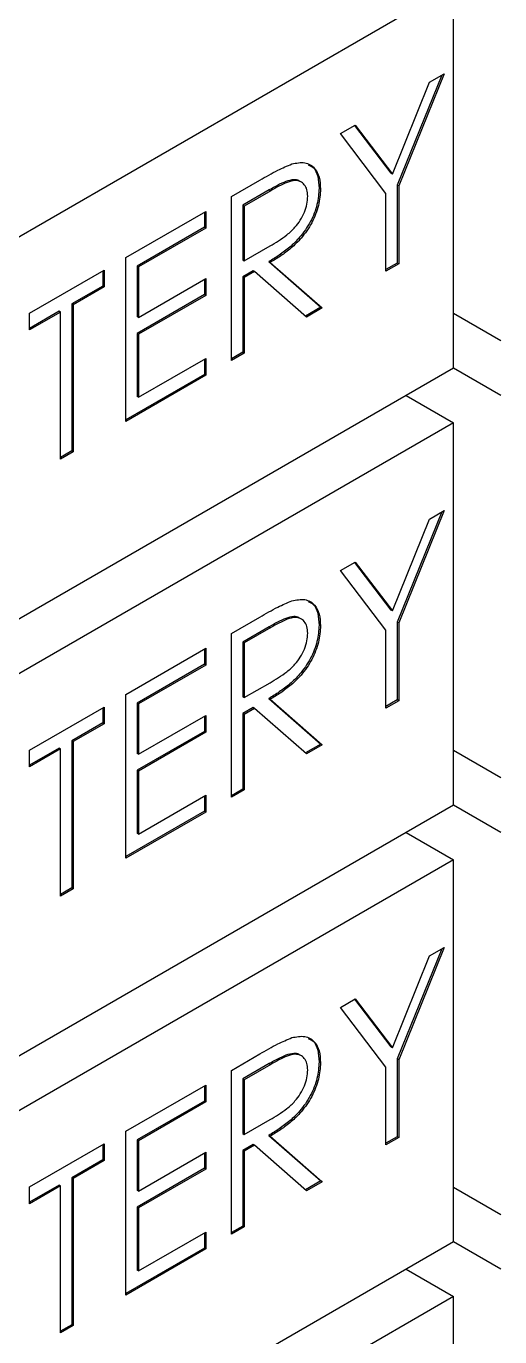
# Model space of a CAD drawing. Header units: millimetres. Extents: x 0 to 17520, y 0 to 12300.
# Drawn here: x 14818.4 to 14889.3, y 10139.5 to 10335.5 of the extents above; entities that cross this region are included whole.
import ezdxf

# ---------------------------------------------------------------- set-up
doc = ezdxf.new("R2010")
doc.units = ezdxf.units.MM
doc.header["$LTSCALE"] = 30

msp = doc.modelspace()

# ---------------------------------------------------------------- linework, layer by layer
for p, q in [((14882.349, 10341.53), (14755.07, 10268.054)), ((14882.349, 10284.372), (14882.349, 10341.53)), ((14880.611, 10328.207), (14873.941, 10311.749)), ((14880.952, 10328.404), (14874.153, 10311.627)), ((14878.773, 10327.145), (14880.952, 10328.404)), ((14873.206, 10313.406), (14878.773, 10327.145)), ((14865.451, 10319.455), (14867.631, 10320.713)), ((14867.548, 10320.666), (14872.994, 10313.529)), ((14867.631, 10320.713), (14873.206, 10313.406)), ((14872.25, 10310.528), (14865.451, 10319.455)), ((14849.133, 10310.035), (14853.378, 10312.485)), ((14859.596, 10312.198), (14859.331, 10312.351)), ((14873.206, 10313.406), (14872.994, 10313.529)), ((14849.133, 10285.538), (14849.133, 10310.035)), ((14854.802, 10311.04), (14850.824, 10308.744)), ((14855.014, 10310.917), (14851.036, 10308.621)), ((14854.802, 10311.04), (14855.014, 10310.917)), ((14862.459, 10311.177), (14862.247, 10311.299)), ((14872.25, 10298.884), (14872.25, 10310.528)), ((14873.941, 10311.749), (14873.941, 10300.105)), ((14874.153, 10311.627), (14873.941, 10311.749)), ((14874.153, 10311.627), (14874.153, 10299.983)), ((14850.824, 10308.744), (14850.824, 10300.578)), ((14850.824, 10308.744), (14851.036, 10308.621)), ((14851.036, 10308.621), (14851.036, 10300.456)), ((14833.359, 10300.929), (14845.325, 10307.837)), ((14845.113, 10307.714), (14845.113, 10305.447)), ((14845.325, 10307.837), (14845.325, 10305.324)), ((14845.113, 10305.447), (14835.05, 10299.638)), ((14845.325, 10305.324), (14835.262, 10299.515)), ((14845.325, 10305.324), (14845.113, 10305.447)), ((14851.036, 10300.456), (14854.92, 10302.664)), ((14833.359, 10276.432), (14833.359, 10300.929)), ((14850.824, 10300.578), (14851.036, 10300.456)), ((14854.725, 10300.318), (14862.519, 10293.511)), ((14854.937, 10300.195), (14854.725, 10300.318)), ((14854.937, 10300.195), (14862.731, 10293.388)), ((14818.945, 10292.607), (14830.095, 10299.045)), ((14829.883, 10298.922), (14829.883, 10296.655)), ((14830.095, 10299.045), (14830.095, 10296.532)), ((14835.05, 10299.638), (14835.05, 10292.1)), ((14835.262, 10299.515), (14835.05, 10299.638)), ((14835.262, 10299.515), (14835.262, 10291.978)), ((14852.371, 10298.959), (14850.824, 10298.066)), ((14852.583, 10298.836), (14851.036, 10297.943)), ((14852.583, 10298.836), (14852.371, 10298.959)), ((14860.377, 10292.029), (14852.583, 10298.836)), ((14873.941, 10300.105), (14872.25, 10299.128)), ((14874.153, 10299.983), (14872.25, 10298.884)), ((14874.153, 10299.983), (14873.941, 10300.105)), ((14829.883, 10296.655), (14825.26, 10293.986)), ((14830.095, 10296.532), (14825.472, 10293.863)), ((14830.095, 10296.532), (14829.883, 10296.655)), ((14835.262, 10291.978), (14845.325, 10297.787)), ((14845.113, 10297.664), (14845.113, 10295.397)), ((14845.325, 10297.787), (14845.325, 10295.274)), ((14850.824, 10298.066), (14850.824, 10286.76)), ((14851.036, 10297.943), (14850.824, 10298.066)), ((14851.036, 10297.943), (14851.036, 10286.637)), ((14845.113, 10295.397), (14835.05, 10289.588)), ((14845.325, 10295.274), (14835.262, 10289.465)), ((14845.325, 10295.274), (14845.113, 10295.397)), ((14823.356, 10292.886), (14818.945, 10290.34)), ((14823.568, 10292.764), (14818.945, 10290.095)), ((14818.945, 10290.095), (14818.945, 10292.607)), ((14823.568, 10292.764), (14823.356, 10292.886)), ((14823.568, 10270.78), (14823.568, 10292.764)), ((14825.26, 10293.986), (14825.26, 10272.002)), ((14825.472, 10293.863), (14825.26, 10293.986)), ((14825.472, 10293.863), (14825.472, 10271.879)), ((14862.519, 10293.511), (14860.208, 10292.177)), ((14862.731, 10293.388), (14860.377, 10292.029)), ((14862.731, 10293.388), (14862.519, 10293.511)), ((14889.42, 10288.455), (14882.349, 10292.537)), ((14835.262, 10291.978), (14835.05, 10292.1)), ((14835.05, 10289.588), (14835.05, 10280.166)), ((14835.262, 10289.465), (14835.05, 10289.588)), ((14835.262, 10289.465), (14835.262, 10280.044)), ((14850.824, 10286.76), (14849.133, 10285.783)), ((14851.036, 10286.637), (14849.133, 10285.538)), ((14851.036, 10286.637), (14850.824, 10286.76)), ((14835.262, 10280.044), (14845.325, 10285.853)), ((14845.113, 10285.73), (14845.113, 10283.463)), ((14845.325, 10285.853), (14845.325, 10283.34)), ((14882.349, 10284.372), (14755.07, 10210.896)), ((14845.113, 10283.463), (14833.359, 10276.677)), ((14845.325, 10283.34), (14833.359, 10276.432)), ((14845.325, 10283.34), (14845.113, 10283.463)), ((14889.42, 10280.289), (14882.348, 10284.372)), ((14835.262, 10280.044), (14835.05, 10280.166)), ((14875.277, 10280.29), (14882.349, 10276.207)), ((14882.349, 10276.207), (14755.07, 10202.73)), ((14882.349, 10219.049), (14882.349, 10276.207)), ((14825.26, 10272.002), (14823.568, 10271.025)), ((14825.472, 10271.879), (14823.568, 10270.78)), ((14825.472, 10271.879), (14825.26, 10272.002)), ((14880.952, 10263.08), (14874.153, 10246.304)), ((14878.773, 10261.822), (14880.952, 10263.08)), ((14873.206, 10248.083), (14878.773, 10261.822)), ((14880.611, 10262.883), (14873.941, 10246.426)), ((14865.451, 10254.131), (14867.631, 10255.39)), ((14867.548, 10255.342), (14872.994, 10248.205)), ((14867.631, 10255.39), (14873.206, 10248.083)), ((14872.25, 10245.205), (14865.451, 10254.131)), ((14873.206, 10248.083), (14872.994, 10248.205)), ((14849.133, 10244.711), (14853.378, 10247.162)), ((14854.802, 10245.716), (14850.824, 10243.42)), ((14855.014, 10245.594), (14851.036, 10243.298)), ((14854.802, 10245.716), (14855.014, 10245.594)), ((14859.596, 10246.875), (14859.331, 10247.028)), ((14862.459, 10245.853), (14862.247, 10245.976)), ((14873.941, 10246.426), (14873.941, 10234.782)), ((14874.153, 10246.304), (14873.941, 10246.426)), ((14874.153, 10246.304), (14874.153, 10234.659)), ((14849.133, 10220.215), (14849.133, 10244.711)), ((14850.824, 10243.42), (14850.824, 10235.255)), ((14850.824, 10243.42), (14851.036, 10243.298)), ((14872.25, 10233.56), (14872.25, 10245.205)), ((14833.359, 10235.605), (14845.325, 10242.513)), ((14845.113, 10242.391), (14845.113, 10240.123)), ((14845.325, 10242.513), (14845.325, 10240.001)), ((14851.036, 10243.298), (14851.036, 10235.132)), ((14845.113, 10240.123), (14835.05, 10234.314)), ((14845.325, 10240.001), (14835.262, 10234.192)), ((14845.325, 10240.001), (14845.113, 10240.123)), ((14833.359, 10211.109), (14833.359, 10235.605)), ((14851.036, 10235.132), (14854.92, 10237.34)), ((14818.945, 10227.284), (14830.095, 10233.721)), ((14829.883, 10233.599), (14829.883, 10231.331)), ((14830.095, 10233.721), (14830.095, 10231.209)), ((14835.05, 10234.314), (14835.05, 10226.777)), ((14835.262, 10234.192), (14835.05, 10234.314)), ((14835.262, 10234.192), (14835.262, 10226.655)), ((14850.824, 10235.255), (14851.036, 10235.132)), ((14852.371, 10233.635), (14850.824, 10232.743)), ((14852.583, 10233.513), (14852.371, 10233.635)), ((14854.725, 10234.995), (14862.519, 10228.188)), ((14854.937, 10234.872), (14854.725, 10234.995)), ((14854.937, 10234.872), (14862.731, 10228.065)), ((14873.941, 10234.782), (14872.25, 10233.805)), ((14874.153, 10234.659), (14872.25, 10233.56)), ((14874.153, 10234.659), (14873.941, 10234.782)), ((14835.262, 10226.655), (14845.325, 10232.464)), ((14845.113, 10232.341), (14845.113, 10230.074)), ((14845.325, 10232.464), (14845.325, 10229.951)), ((14850.824, 10232.743), (14850.824, 10221.437)), ((14851.036, 10232.62), (14850.824, 10232.743)), ((14852.583, 10233.513), (14851.036, 10232.62)), ((14851.036, 10232.62), (14851.036, 10221.314)), ((14860.377, 10226.706), (14852.583, 10233.513)), ((14829.883, 10231.331), (14825.26, 10228.662)), ((14830.095, 10231.209), (14825.472, 10228.54)), ((14830.095, 10231.209), (14829.883, 10231.331)), ((14845.113, 10230.074), (14835.05, 10224.265)), ((14845.325, 10229.951), (14835.262, 10224.142)), ((14845.325, 10229.951), (14845.113, 10230.074)), ((14825.26, 10228.662), (14825.26, 10206.678)), ((14825.472, 10228.54), (14825.26, 10228.662)), ((14825.472, 10228.54), (14825.472, 10206.556)), ((14862.519, 10228.188), (14860.208, 10226.854)), ((14862.731, 10228.065), (14860.377, 10226.706)), ((14862.731, 10228.065), (14862.519, 10228.188)), ((14823.356, 10227.563), (14818.945, 10225.017)), ((14823.568, 10227.441), (14818.945, 10224.772)), ((14818.945, 10224.772), (14818.945, 10227.284)), ((14823.568, 10227.441), (14823.356, 10227.563)), ((14823.568, 10205.457), (14823.568, 10227.441)), ((14835.262, 10226.655), (14835.05, 10226.777)), ((14889.42, 10223.131), (14882.349, 10227.213)), ((14835.05, 10224.265), (14835.05, 10214.843)), ((14835.262, 10224.142), (14835.05, 10224.265)), ((14835.262, 10224.142), (14835.262, 10214.72)), ((14835.262, 10214.72), (14845.325, 10220.529)), ((14845.113, 10220.407), (14845.113, 10218.14)), ((14845.325, 10220.529), (14845.325, 10218.017)), ((14850.824, 10221.437), (14849.133, 10220.46)), ((14851.036, 10221.314), (14849.133, 10220.215)), ((14851.036, 10221.314), (14850.824, 10221.437)), ((14882.349, 10219.049), (14755.07, 10145.572)), ((14845.113, 10218.14), (14833.359, 10211.354)), ((14845.325, 10218.017), (14833.359, 10211.109)), ((14845.325, 10218.017), (14845.113, 10218.14)), ((14889.42, 10214.966), (14882.348, 10219.049)), ((14835.262, 10214.72), (14835.05, 10214.843)), ((14875.277, 10214.967), (14882.349, 10210.884)), ((14882.349, 10210.884), (14755.07, 10137.407)), ((14882.349, 10153.726), (14882.349, 10210.884)), ((14825.26, 10206.678), (14823.568, 10205.702)), ((14825.472, 10206.556), (14823.568, 10205.457)), ((14825.472, 10206.556), (14825.26, 10206.678)), ((14873.206, 10182.759), (14878.773, 10196.499)), ((14880.611, 10197.56), (14873.941, 10181.103)), ((14880.952, 10197.757), (14874.153, 10180.981)), ((14878.773, 10196.499), (14880.952, 10197.757)), ((14865.451, 10188.808), (14867.631, 10190.067)), ((14872.25, 10179.882), (14865.451, 10188.808)), ((14867.548, 10190.019), (14872.994, 10182.882)), ((14867.631, 10190.067), (14873.206, 10182.759)), ((14873.206, 10182.759), (14872.994, 10182.882)), ((14849.133, 10179.388), (14853.378, 10181.839)), ((14859.596, 10181.551), (14859.331, 10181.704)), ((14862.459, 10180.53), (14862.247, 10180.653)), ((14873.941, 10181.103), (14873.941, 10169.458)), ((14874.153, 10180.981), (14873.941, 10181.103)), ((14874.153, 10180.981), (14874.153, 10169.336)), ((14849.133, 10154.892), (14849.133, 10179.388)), ((14854.802, 10180.393), (14850.824, 10178.097)), ((14855.014, 10180.271), (14851.036, 10177.975)), ((14854.802, 10180.393), (14855.014, 10180.271)), ((14872.25, 10168.237), (14872.25, 10179.882)), ((14833.359, 10170.282), (14845.325, 10177.19)), ((14845.113, 10177.068), (14845.113, 10174.8)), ((14845.325, 10177.19), (14845.325, 10174.678)), ((14850.824, 10178.097), (14850.824, 10169.932)), ((14850.824, 10178.097), (14851.036, 10177.975)), ((14851.036, 10177.975), (14851.036, 10169.809)), ((14845.113, 10174.8), (14835.05, 10168.991)), ((14845.325, 10174.678), (14845.113, 10174.8)), ((14845.325, 10174.678), (14835.262, 10168.869)), ((14851.036, 10169.809), (14854.92, 10172.017)), ((14833.359, 10145.786), (14833.359, 10170.282)), ((14835.05, 10168.991), (14835.05, 10161.454)), ((14835.262, 10168.869), (14835.05, 10168.991)), ((14850.824, 10169.932), (14851.036, 10169.809)), ((14854.725, 10169.671), (14862.519, 10162.864)), ((14854.937, 10169.549), (14854.725, 10169.671)), ((14854.937, 10169.549), (14862.731, 10162.742)), ((14873.941, 10169.458), (14872.25, 10168.482)), ((14874.153, 10169.336), (14872.25, 10168.237)), ((14874.153, 10169.336), (14873.941, 10169.458)), ((14818.945, 10161.961), (14830.095, 10168.398)), ((14829.883, 10168.276), (14829.883, 10166.008)), ((14830.095, 10168.398), (14830.095, 10165.886)), ((14835.262, 10168.869), (14835.262, 10161.331)), ((14835.262, 10161.331), (14845.325, 10167.14)), ((14845.113, 10167.018), (14845.113, 10164.75)), ((14845.325, 10167.14), (14845.325, 10164.628)), ((14852.371, 10168.312), (14850.824, 10167.419)), ((14850.824, 10167.419), (14850.824, 10156.113)), ((14851.036, 10167.297), (14850.824, 10167.419)), ((14852.583, 10168.19), (14851.036, 10167.297)), ((14851.036, 10167.297), (14851.036, 10155.991)), ((14852.583, 10168.19), (14852.371, 10168.312)), ((14860.377, 10161.383), (14852.583, 10168.19)), ((14829.883, 10166.008), (14825.26, 10163.339)), ((14830.095, 10165.886), (14825.472, 10163.216)), ((14830.095, 10165.886), (14829.883, 10166.008)), ((14825.26, 10163.339), (14825.26, 10141.355)), ((14825.472, 10163.216), (14825.26, 10163.339)), ((14825.472, 10163.216), (14825.472, 10141.233)), ((14845.113, 10164.75), (14835.05, 10158.941)), ((14845.325, 10164.628), (14835.262, 10158.819)), ((14845.325, 10164.628), (14845.113, 10164.75)), ((14823.356, 10162.24), (14818.945, 10159.693)), ((14823.568, 10162.117), (14818.945, 10159.448)), ((14818.945, 10159.448), (14818.945, 10161.961)), ((14823.568, 10162.117), (14823.356, 10162.24)), ((14823.568, 10140.134), (14823.568, 10162.117)), ((14835.262, 10161.331), (14835.05, 10161.454)), ((14862.519, 10162.864), (14860.208, 10161.53)), ((14862.731, 10162.742), (14860.377, 10161.383)), ((14862.731, 10162.742), (14862.519, 10162.864)), ((14889.42, 10157.808), (14882.349, 10161.89)), ((14835.05, 10158.941), (14835.05, 10149.52)), ((14835.262, 10158.819), (14835.05, 10158.941)), ((14835.262, 10158.819), (14835.262, 10149.397)), ((14835.262, 10149.397), (14845.325, 10155.206)), ((14845.325, 10155.206), (14845.325, 10152.694)), ((14850.824, 10156.113), (14849.133, 10155.137)), ((14851.036, 10155.991), (14849.133, 10154.892)), ((14851.036, 10155.991), (14850.824, 10156.113)), ((14882.349, 10153.726), (14755.07, 10080.249)), ((14845.113, 10155.084), (14845.113, 10152.816)), ((14889.42, 10149.643), (14882.348, 10153.725)), ((14845.113, 10152.816), (14833.359, 10146.031)), ((14845.325, 10152.694), (14833.359, 10145.786)), ((14845.325, 10152.694), (14845.113, 10152.816)), ((14835.262, 10149.397), (14835.05, 10149.52)), ((14875.277, 10149.643), (14882.349, 10145.561)), ((14882.349, 10145.561), (14755.07, 10072.084)), ((14882.349, 10088.403), (14882.349, 10145.561)), ((14825.26, 10141.355), (14823.568, 10140.379)), ((14825.472, 10141.233), (14823.568, 10140.134)), ((14825.472, 10141.233), (14825.26, 10141.355))]:
    msp.add_line(p, q)
for points, knots in [([(14853.378, 10312.485), (14854.279, 10313.009), (14855.888, 10313.944), (14857.483, 10314.626), (14858.184, 10314.926)], [0, 0, 0, 0, 0.56023, 1, 1, 1, 1]), ([(14858.184, 10314.926), (14858.849, 10315.055), (14860.18, 10315.314), (14861.581, 10314.472), (14862.354, 10313.017), (14862.424, 10311.79), (14862.459, 10311.177)], [0, 0, 0, 0, 0.27979776, 0.55950801, 0.77963243, 1, 1, 1, 1]), ([(14860.636, 10314.795), (14860.894, 10314.682), (14861.564, 10314.388), (14862.129, 10313.115), (14862.207, 10311.905), (14862.247, 10311.299)], [0, 0, 0, 0, 0.2382262, 0.6189028, 1, 1, 1, 1]), ([(14859.342, 10312.312), (14859.303, 10312.344), (14859.069, 10312.541), (14858.373, 10312.614), (14857.277, 10312.328), (14856.04, 10311.738), (14855.214, 10311.273), (14854.802, 10311.04)], [0, 0, 0, 0, 0.0379703, 0.2302228, 0.4863343, 0.7431391, 1, 1, 1, 1]), ([(14860.555, 10310.083), (14860.532, 10310.428), (14860.486, 10311.119), (14860.065, 10311.855), (14859.466, 10312.336), (14858.599, 10312.513), (14857.485, 10312.199), (14856.253, 10311.617), (14855.427, 10311.151), (14855.014, 10310.917)], [0, 0, 0, 0, 0.1249169, 0.2498491, 0.374793, 0.4997347, 0.6661773, 0.8330704, 1, 1, 1, 1]), ([(14862.247, 10311.299), (14862.191, 10310.493), (14862.081, 10308.881), (14861.028, 10306.214), (14859.508, 10304.022), (14857.866, 10302.44), (14856.302, 10301.272), (14855.251, 10300.636), (14854.725, 10300.318)], [0, 0, 0, 0, 0.1865075, 0.372748, 0.5590635, 0.7058777, 0.8529125, 1, 1, 1, 1]), ([(14854.92, 10302.664), (14855.342, 10302.915), (14856.185, 10303.417), (14857.445, 10304.284), (14858.57, 10305.308), (14859.466, 10306.494), (14860.077, 10307.698), (14860.484, 10308.944), (14860.531, 10309.703), (14860.555, 10310.083)], [0, 0, 0, 0, 0.1669372, 0.3338038, 0.5002439, 0.6251777, 0.75015, 0.8750702, 1, 1, 1, 1]), ([(14862.459, 10311.177), (14862.404, 10310.37), (14862.293, 10308.758), (14861.241, 10306.091), (14859.72, 10303.9), (14858.079, 10302.318), (14856.514, 10301.149), (14855.463, 10300.513), (14854.937, 10300.195)], [0, 0, 0, 0, 0.1865075, 0.372748, 0.5590635, 0.7058777, 0.8529125, 1, 1, 1, 1]), ([(14853.378, 10247.162), (14854.279, 10247.686), (14855.888, 10248.62), (14857.483, 10249.303), (14858.184, 10249.603)], [0, 0, 0, 0, 0.56023, 1, 1, 1, 1]), ([(14858.184, 10249.603), (14858.849, 10249.732), (14860.18, 10249.991), (14861.581, 10249.148), (14862.354, 10247.694), (14862.424, 10246.467), (14862.459, 10245.853)], [0, 0, 0, 0, 0.2797914, 0.5594998, 0.7796227, 1, 1, 1, 1]), ([(14860.636, 10249.472), (14860.894, 10249.359), (14861.564, 10249.065), (14862.129, 10247.792), (14862.207, 10246.582), (14862.247, 10245.976)], [0, 0, 0, 0, 0.2382215, 0.6188908, 1, 1, 1, 1]), ([(14862.247, 10245.976), (14862.191, 10245.169), (14862.081, 10243.557), (14861.028, 10240.89), (14859.508, 10238.699), (14857.866, 10237.117), (14856.302, 10235.949), (14855.251, 10235.313), (14854.725, 10234.995)], [0, 0, 0, 0, 0.1865075, 0.372748, 0.5590635, 0.7058777, 0.8529125, 1, 1, 1, 1]), ([(14859.342, 10246.988), (14859.303, 10247.021), (14859.069, 10247.217), (14858.373, 10247.29), (14857.277, 10247.005), (14856.04, 10246.415), (14855.214, 10245.949), (14854.802, 10245.716)], [0, 0, 0, 0, 0.0379702, 0.2302221, 0.4863378, 0.7431399, 1, 1, 1, 1]), ([(14862.459, 10245.853), (14862.404, 10245.047), (14862.293, 10243.435), (14861.241, 10240.768), (14859.72, 10238.576), (14858.079, 10236.994), (14856.514, 10235.826), (14855.463, 10235.19), (14854.937, 10234.872)], [0, 0, 0, 0, 0.1865075, 0.372748, 0.5590635, 0.7058777, 0.8529125, 1, 1, 1, 1]), ([(14860.555, 10244.759), (14860.532, 10245.105), (14860.486, 10245.796), (14860.065, 10246.531), (14859.466, 10247.012), (14858.599, 10247.19), (14857.485, 10246.876), (14856.253, 10246.294), (14855.427, 10245.827), (14855.014, 10245.594)], [0, 0, 0, 0, 0.1249278, 0.2498493, 0.3747928, 0.4997341, 0.6661794, 0.8330709, 1, 1, 1, 1]), ([(14854.92, 10237.34), (14855.342, 10237.592), (14856.185, 10238.094), (14857.445, 10238.961), (14858.57, 10239.985), (14859.466, 10241.171), (14860.077, 10242.375), (14860.484, 10243.621), (14860.531, 10244.38), (14860.555, 10244.759)], [0, 0, 0, 0, 0.1669379, 0.3338053, 0.5002494, 0.6251777, 0.750159, 0.8750697, 1, 1, 1, 1]), ([(14853.378, 10181.839), (14854.279, 10182.362), (14855.888, 10183.297), (14857.483, 10183.979), (14858.184, 10184.28)], [0, 0, 0, 0, 0.5602301, 1, 1, 1, 1]), ([(14858.184, 10184.28), (14858.849, 10184.409), (14860.18, 10184.667), (14861.581, 10183.825), (14862.354, 10182.37), (14862.424, 10181.144), (14862.459, 10180.53)], [0, 0, 0, 0, 0.2797946, 0.5595039, 0.7796276, 1, 1, 1, 1]), ([(14860.636, 10184.149), (14860.894, 10184.036), (14861.564, 10183.742), (14862.129, 10182.469), (14862.207, 10181.258), (14862.247, 10180.653)], [0, 0, 0, 0, 0.2382239, 0.6188968, 1, 1, 1, 1]), ([(14862.247, 10180.653), (14862.191, 10179.846), (14862.081, 10178.234), (14861.028, 10175.567), (14859.508, 10173.376), (14857.866, 10171.793), (14856.302, 10170.625), (14855.251, 10169.989), (14854.725, 10169.671)], [0, 0, 0, 0, 0.18650379, 0.37274786, 0.55906353, 0.70587782, 0.8529122, 1, 1, 1, 1]), ([(14859.342, 10181.665), (14859.303, 10181.697), (14859.069, 10181.894), (14858.373, 10181.967), (14857.277, 10181.681), (14856.04, 10181.092), (14855.214, 10180.626), (14854.802, 10180.393)], [0, 0, 0, 0, 0.0379702, 0.2302225, 0.486336, 0.7431395, 1, 1, 1, 1]), ([(14860.555, 10179.436), (14860.532, 10179.782), (14860.486, 10180.473), (14860.065, 10181.208), (14859.466, 10181.689), (14858.599, 10181.866), (14857.485, 10181.552), (14856.253, 10180.971), (14855.427, 10180.504), (14855.014, 10180.271)], [0, 0, 0, 0, 0.1249175, 0.2498449, 0.3747894, 0.4997316, 0.6661765, 0.8330697, 1, 1, 1, 1]), ([(14854.92, 10172.017), (14855.342, 10172.268), (14856.185, 10172.771), (14857.445, 10173.638), (14858.57, 10174.661), (14859.466, 10175.848), (14860.077, 10177.052), (14860.484, 10178.297), (14860.531, 10179.057), (14860.555, 10179.436)], [0, 0, 0, 0, 0.1669368, 0.3338031, 0.5002445, 0.625178, 0.7501501, 0.875065, 1, 1, 1, 1]), ([(14862.459, 10180.53), (14862.404, 10179.724), (14862.293, 10178.112), (14861.241, 10175.445), (14859.72, 10173.253), (14858.079, 10171.671), (14856.514, 10170.503), (14855.463, 10169.867), (14854.937, 10169.549)], [0, 0, 0, 0, 0.18650379, 0.37274786, 0.55906353, 0.70587782, 0.8529122, 1, 1, 1, 1])]:
    msp.add_open_spline(points, degree=3, knots=knots)

doc.saveas('drawing.dxf')
